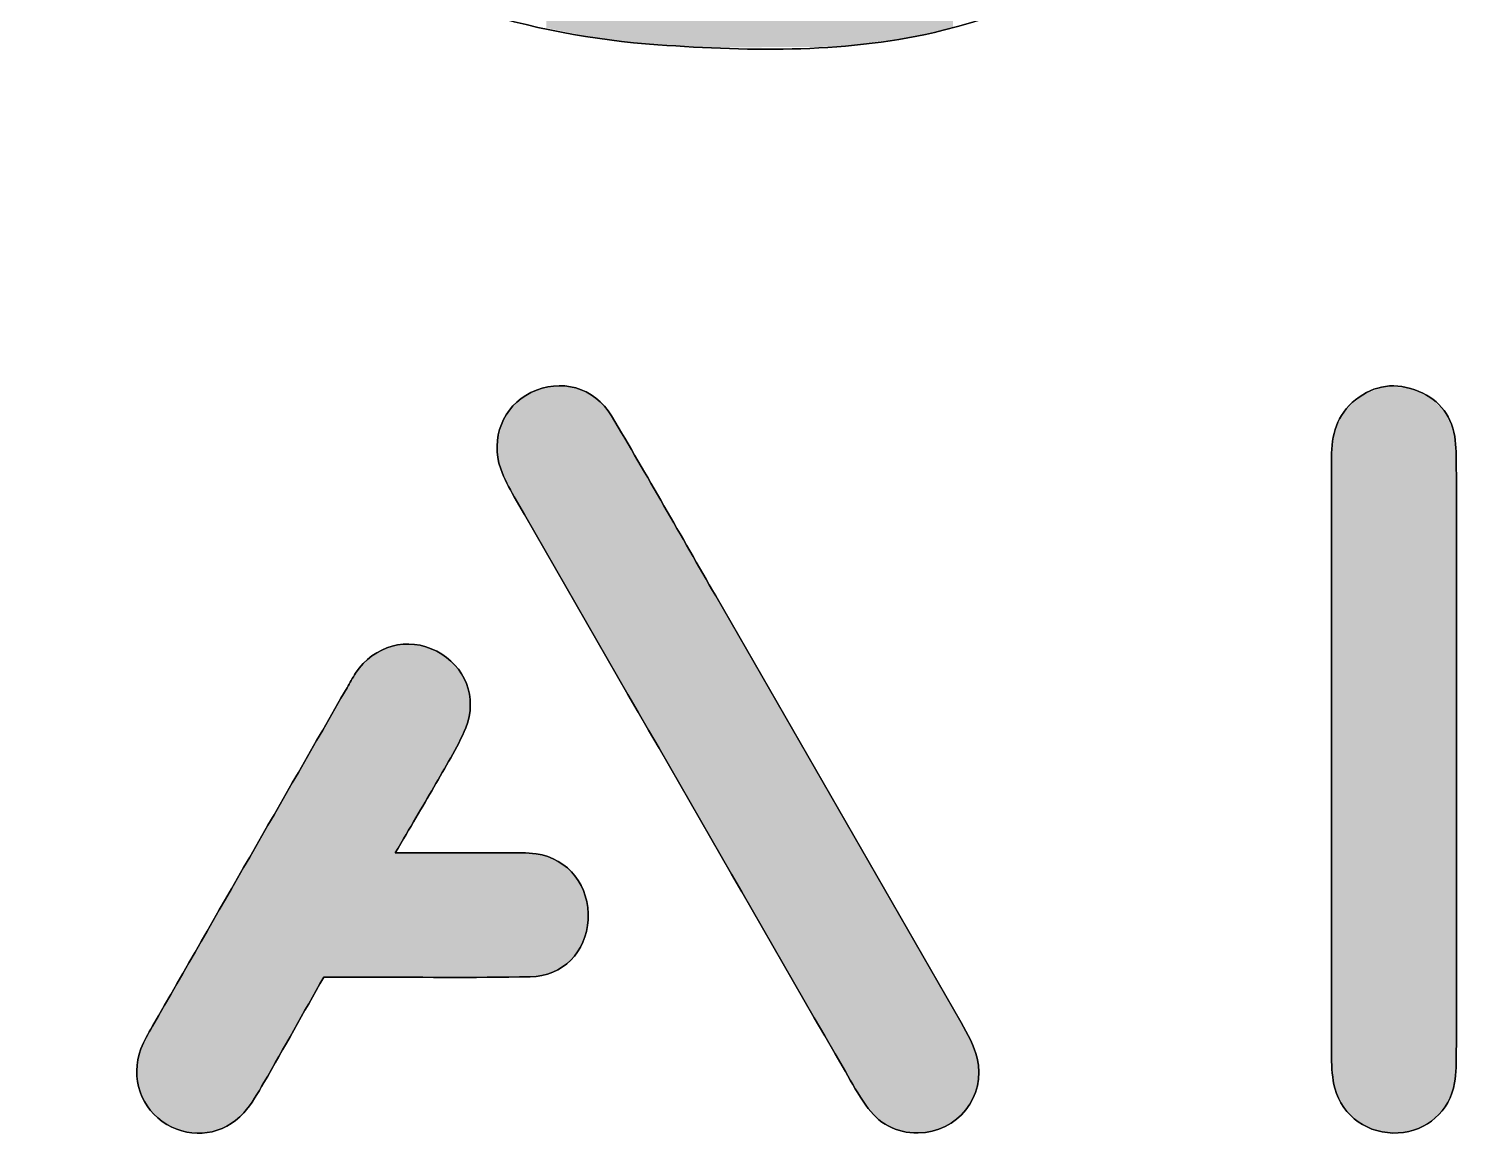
# Model space of a CAD drawing. Extents: x 212 to 466, y -242 to -141.
# Drawn here: x 317.81 to 360.77, y -241.45 to -208.03 of the extents above; entities that cross this region are included whole.
import ezdxf

# ---------------------------------------------------------------- set-up
doc = ezdxf.new("R2010")
doc.units = 0
doc.layers.add('LAYER_1', color=7, linetype='CONTINUOUS')

# ---------------------------------------------------------------- blocks, each defined once
blk = doc.blocks.new('*U2')
at = {"layer": 'LAYER_1', "color": 7}
for points in [[(340.817, -208.586), (339.978, -143.299), (340.817, -142.929)], [(341.584, -208.582), (340.817, -142.929), (341.584, -142.704)], [(340.817, -208.586), (340.817, -142.929), (341.584, -208.582)], [(339.978, -208.591), (338.867, -143.903), (339.978, -143.299)], [(339.978, -208.591), (339.978, -143.299), (340.817, -208.586)], [(338.867, -208.597), (338.088, -144.498), (338.867, -143.903)], [(338.867, -208.597), (338.867, -143.903), (339.978, -208.591)], [(338.088, -208.601), (337.077, -145.272), (338.088, -144.498)], [(338.088, -208.601), (338.088, -144.498), (338.867, -208.597)], [(336.713, -208.515), (336.285, -146.08), (336.713, -145.55)], [(337.077, -208.542), (336.713, -145.55), (337.077, -145.272)], [(336.713, -208.515), (336.713, -145.55), (337.077, -208.542)], [(337.077, -208.542), (337.077, -145.272), (338.088, -208.601)], [(336.285, -208.482), (335.085, -147.565), (336.285, -146.08)], [(336.285, -208.482), (336.285, -146.08), (336.713, -208.515)], [(335.085, -208.343), (334.926, -147.905), (335.085, -147.565)], [(335.085, -208.343), (335.085, -147.565), (336.285, -208.482)], [(334.926, -208.325), (333.974, -149.941), (334.926, -147.905)], [(334.926, -208.325), (334.926, -147.905), (335.085, -208.343)], [(333.974, -208.131), (333.393, -152.5), (333.974, -149.941)], [(333.974, -208.131), (333.974, -149.941), (334.926, -208.325)], [(344.707, -208.217), (344.337, -151.474), (344.707, -151.197)], [(345.04, -208.15), (344.707, -151.197), (345.04, -150.947)], [(344.707, -208.217), (344.707, -151.197), (345.04, -208.15)], [(345.127, -208.132), (345.04, -150.947), (345.127, -150.882)], [(345.04, -208.15), (345.04, -150.947), (345.127, -208.132)], [(345.251, -208.097), (345.127, -150.882), (345.251, -150.789)], [(345.127, -208.132), (345.127, -150.882), (345.251, -208.097)], [(345.251, -208.097), (345.251, -150.789), (345.62, -207.994)], [(344.337, -208.292), (344.129, -151.63), (344.337, -151.474)], [(344.337, -208.292), (344.337, -151.474), (344.707, -208.217)], [(343.923, -208.359), (343.041, -152.611), (343.923, -151.784)], [(344.088, -208.339), (343.923, -151.784), (344.088, -151.66)], [(343.923, -208.359), (343.923, -151.784), (344.088, -208.339)], [(344.129, -208.334), (344.088, -151.66), (344.129, -151.63)], [(344.088, -208.339), (344.088, -151.66), (344.129, -208.334)], [(344.129, -208.334), (344.129, -151.63), (344.337, -208.292)], [(333.393, -208.012), (333.393, -152.5), (333.974, -208.131)], [(343.041, -208.467), (342.351, -153.257), (343.041, -152.611)], [(343.041, -208.467), (343.041, -152.611), (343.923, -208.359)], [(341.584, -208.582), (341.584, -153.197), (341.587, -208.582)], [(341.587, -208.582), (341.584, -153.197), (341.587, -153.391)], [(342.351, -208.551), (342.253, -153.364), (342.351, -153.257)], [(342.351, -208.551), (342.351, -153.257), (343.041, -208.467)], [(341.587, -208.582), (341.587, -153.391), (341.592, -208.582)], [(341.592, -208.582), (341.587, -153.391), (341.592, -153.413)], [(341.592, -208.582), (341.592, -153.413), (341.639, -208.582)], [(341.639, -208.582), (341.592, -153.413), (341.639, -153.631)], [(341.639, -208.582), (341.639, -153.631), (341.684, -208.582)], [(341.684, -208.582), (341.639, -153.631), (341.684, -153.836)], [(342.123, -208.579), (341.901, -153.803), (342.123, -153.508)], [(342.132, -208.578), (342.123, -153.508), (342.132, -153.495)], [(342.123, -208.579), (342.123, -153.508), (342.132, -208.578)], [(342.253, -208.563), (342.132, -153.495), (342.253, -153.364)], [(342.132, -208.578), (342.132, -153.495), (342.253, -208.563)], [(342.253, -208.563), (342.253, -153.364), (342.351, -208.551)], [(341.684, -208.582), (341.684, -153.836), (341.728, -208.581)], [(341.728, -208.581), (341.684, -153.836), (341.728, -153.888)], [(341.728, -208.581), (341.728, -153.888), (341.788, -208.581)], [(341.788, -208.581), (341.728, -153.888), (341.788, -153.959)], [(341.901, -208.58), (341.788, -153.959), (341.901, -153.803)], [(341.788, -208.581), (341.788, -153.959), (341.901, -208.58)], [(341.901, -208.58), (341.901, -153.803), (342.123, -208.579)]]:
    blk.add_solid(points, dxfattribs=at)
blk = doc.blocks.new('*U4')
at = {"layer": 'LAYER_1', "color": 7}
for points in [[(332.923, -222.985), (332.731, -219.105), (332.923, -218.982)], [(333.346, -223.721), (332.923, -218.982), (333.346, -218.828)], [(332.923, -222.985), (332.923, -218.982), (333.346, -223.721)], [(333.775, -224.465), (333.346, -218.828), (333.775, -218.775)], [(333.346, -223.721), (333.346, -218.828), (333.775, -224.465)], [(333.775, -224.465), (333.775, -218.775), (334.194, -225.194)], [(334.194, -225.194), (333.775, -218.775), (334.194, -218.821)], [(334.194, -225.194), (334.194, -218.821), (334.287, -225.355)], [(334.287, -225.355), (334.194, -218.821), (334.287, -218.855)], [(334.287, -225.355), (334.287, -218.855), (334.589, -225.88)], [(334.589, -225.88), (334.287, -218.855), (334.589, -218.963)], [(334.589, -225.88), (334.589, -218.963), (334.946, -226.499)], [(334.946, -226.499), (334.589, -218.963), (334.946, -219.199)], [(332.362, -222.012), (332.277, -219.511), (332.362, -219.423)], [(332.398, -222.075), (332.362, -219.423), (332.398, -219.386)], [(332.362, -222.012), (332.362, -219.423), (332.398, -222.075)], [(332.416, -222.106), (332.398, -219.386), (332.416, -219.367)], [(332.398, -222.075), (332.398, -219.386), (332.416, -222.106)], [(332.439, -222.146), (332.416, -219.367), (332.439, -219.343)], [(332.416, -222.106), (332.416, -219.367), (332.439, -222.146)], [(332.537, -222.315), (332.439, -219.343), (332.537, -219.242)], [(332.439, -222.146), (332.439, -219.343), (332.537, -222.315)], [(332.564, -222.363), (332.537, -219.242), (332.564, -219.213)], [(332.537, -222.315), (332.537, -219.242), (332.564, -222.363)], [(332.731, -222.653), (332.564, -219.213), (332.731, -219.105)], [(332.564, -222.363), (332.564, -219.213), (332.731, -222.653)], [(332.731, -222.653), (332.731, -219.105), (332.923, -222.985)], [(334.946, -226.499), (334.946, -219.199), (335.249, -227.024)], [(335.249, -227.024), (334.946, -219.199), (335.249, -219.526)], [(332.068, -221.415), (332.045, -219.934), (332.068, -219.863)], [(332.099, -221.493), (332.068, -219.863), (332.099, -219.81)], [(332.068, -221.415), (332.068, -219.863), (332.099, -221.493)], [(332.277, -221.844), (332.099, -219.81), (332.277, -219.511)], [(332.099, -221.493), (332.099, -219.81), (332.277, -221.844)], [(332.277, -221.844), (332.277, -219.511), (332.362, -222.012)], [(335.249, -227.024), (335.249, -219.526), (335.401, -227.289)], [(335.401, -227.289), (335.249, -219.526), (335.401, -219.767)], [(335.401, -227.289), (335.401, -219.767), (335.65, -227.72)], [(335.65, -227.72), (335.401, -219.767), (335.65, -220.188)], [(331.941, -220.942), (331.905, -220.674), (331.941, -220.255)], [(331.964, -221.105), (331.941, -220.255), (331.964, -220.186)], [(331.941, -220.942), (331.941, -220.255), (331.964, -221.105)], [(332.02, -221.292), (331.964, -220.186), (332.02, -220.011)], [(331.964, -221.105), (331.964, -220.186), (332.02, -221.292)], [(332.045, -221.359), (332.02, -220.011), (332.045, -219.934)], [(332.02, -221.292), (332.02, -220.011), (332.045, -221.359)], [(332.045, -221.359), (332.045, -219.934), (332.068, -221.415)], [(335.65, -227.72), (335.65, -220.188), (336.144, -228.578)], [(336.144, -228.578), (335.65, -220.188), (336.144, -221.032)], [(336.144, -228.578), (336.144, -221.032), (337.401, -230.76)], [(337.401, -230.76), (336.144, -221.032), (337.401, -223.215)], [(337.401, -230.76), (337.401, -223.215), (338.095, -231.965)], [(338.095, -231.965), (337.401, -223.215), (338.095, -224.421)], [(338.095, -231.965), (338.095, -224.421), (338.339, -232.388)], [(338.339, -232.388), (338.095, -224.421), (338.339, -224.845)], [(338.339, -232.388), (338.339, -224.845), (338.461, -232.599)], [(338.461, -232.599), (338.339, -224.845), (338.461, -225.057)], [(338.461, -232.599), (338.461, -225.057), (338.572, -232.792)], [(338.572, -232.792), (338.461, -225.057), (338.572, -225.25)], [(338.572, -232.792), (338.572, -225.25), (338.716, -233.042)], [(338.716, -233.042), (338.572, -225.25), (338.716, -225.5)], [(338.716, -233.042), (338.716, -225.5), (339.87, -235.044)], [(339.87, -235.044), (338.716, -225.5), (339.87, -227.504)], [(339.87, -235.044), (339.87, -227.504), (340.516, -236.164)], [(340.516, -236.164), (339.87, -227.504), (340.516, -228.625)], [(340.516, -236.164), (340.516, -228.625), (342.073, -238.866)], [(342.073, -238.866), (340.516, -228.625), (342.073, -231.33)], [(342.073, -238.866), (342.073, -231.33), (342.178, -239.047)], [(342.178, -239.047), (342.073, -231.33), (342.178, -231.512)], [(342.178, -239.047), (342.178, -231.512), (342.268, -239.203)], [(342.268, -239.203), (342.178, -231.512), (342.268, -231.668)], [(342.268, -239.203), (342.268, -231.668), (342.365, -239.372)], [(342.365, -239.372), (342.268, -231.668), (342.365, -231.838)], [(342.365, -239.372), (342.365, -231.838), (342.389, -239.414)], [(342.389, -239.414), (342.365, -231.838), (342.389, -231.88)], [(342.389, -239.414), (342.389, -231.88), (342.413, -239.454)], [(342.413, -239.454), (342.389, -231.88), (342.413, -231.92)], [(342.413, -239.454), (342.413, -231.92), (342.458, -239.534)], [(342.458, -239.534), (342.413, -231.92), (342.458, -232)], [(342.458, -239.534), (342.458, -232), (342.834, -240.172)], [(342.834, -240.172), (342.458, -232), (342.834, -232.653)], [(342.834, -240.172), (342.834, -232.653), (343.071, -240.516)], [(343.071, -240.516), (342.834, -232.653), (343.071, -233.064)], [(343.071, -240.516), (343.071, -233.064), (343.484, -240.921)], [(343.484, -240.921), (343.071, -233.064), (343.484, -233.783)], [(343.484, -240.921), (343.484, -233.783), (343.984, -241.17)], [(343.984, -241.17), (343.484, -233.783), (343.984, -234.653)], [(343.984, -241.17), (343.984, -234.653), (344.484, -241.238)], [(344.484, -241.238), (343.984, -234.653), (344.484, -235.522)], [(344.484, -241.238), (344.484, -235.522), (344.573, -241.25)], [(344.573, -241.25), (344.484, -235.522), (344.573, -235.677)], [(344.573, -241.25), (344.573, -235.677), (345.1, -241.169)], [(345.1, -241.169), (344.573, -235.677), (345.1, -236.595)], [(345.1, -241.169), (345.1, -236.595), (345.564, -240.954)], [(345.564, -240.954), (345.1, -236.595), (345.564, -237.402)], [(345.564, -240.954), (345.564, -237.402), (345.636, -240.893)], [(345.636, -240.893), (345.564, -237.402), (345.636, -237.527)], [(345.636, -240.893), (345.636, -237.527), (345.779, -240.769)], [(345.779, -240.769), (345.636, -237.527), (345.779, -237.778)], [(345.779, -240.769), (345.779, -237.778), (345.851, -240.708)], [(345.851, -240.708), (345.779, -237.778), (345.851, -237.903)], [(345.851, -240.708), (345.851, -237.903), (345.87, -240.691)], [(345.87, -240.691), (345.851, -237.903), (345.87, -237.936)], [(345.87, -240.691), (345.87, -237.936), (345.893, -240.672)], [(345.893, -240.672), (345.87, -237.936), (345.893, -237.976)], [(345.893, -240.672), (345.893, -237.976), (345.939, -240.633)], [(345.939, -240.633), (345.893, -237.976), (345.939, -238.056)], [(345.939, -240.633), (345.939, -238.056), (345.944, -240.628)], [(345.944, -240.628), (345.939, -238.056), (345.944, -238.067)], [(345.944, -240.628), (345.944, -238.067), (346.221, -240.214)], [(346.221, -240.214), (345.944, -238.067), (346.221, -238.637)], [(346.221, -240.214), (346.221, -238.637), (346.262, -240.087)], [(346.262, -240.087), (346.221, -238.637), (346.262, -238.721)], [(346.262, -240.087), (346.262, -238.721), (346.32, -239.906)], [(346.32, -239.906), (346.262, -238.721), (346.32, -238.894)], [(346.32, -239.906), (346.32, -238.894), (346.344, -239.832)], [(346.344, -239.832), (346.32, -238.894), (346.344, -238.981)], [(346.344, -239.832), (346.344, -238.981), (346.375, -239.735)], [(346.375, -239.735), (346.344, -238.981), (346.375, -239.148)], [(346.375, -239.735), (346.375, -239.148), (346.388, -239.214)]]:
    blk.add_solid(points, dxfattribs=at)
blk = doc.blocks.new('*U8')
at = {"layer": 'LAYER_1', "color": 7}
for points in [[(357.942, -240.998), (357.603, -219.342), (357.942, -219.063)], [(358.004, -241.025), (357.942, -219.063), (358.004, -219.012)], [(357.942, -240.998), (357.942, -219.063), (358.004, -241.025)], [(358.336, -241.169), (358.004, -219.012), (358.336, -218.898)], [(358.004, -241.025), (358.004, -219.012), (358.336, -241.169)], [(358.636, -241.223), (358.336, -218.898), (358.636, -218.794)], [(358.336, -241.169), (358.336, -218.898), (358.636, -241.223)], [(358.636, -241.223), (358.636, -218.794), (358.77, -241.248)], [(358.77, -241.248), (358.636, -218.794), (358.77, -218.803)], [(358.77, -241.248), (358.77, -218.803), (359.215, -241.227)], [(359.215, -241.227), (358.77, -218.803), (359.215, -218.833)], [(359.215, -241.227), (359.215, -218.833), (359.319, -241.198)], [(359.319, -241.198), (359.215, -218.833), (359.319, -218.84)], [(359.319, -241.198), (359.319, -218.84), (359.623, -241.114)], [(359.623, -241.114), (359.319, -218.84), (359.623, -218.971)], [(359.623, -241.114), (359.623, -218.971), (359.966, -240.926)], [(359.966, -240.926), (359.623, -218.971), (359.966, -219.12)], [(357.45, -240.559), (357.332, -219.681), (357.45, -219.468)], [(357.603, -240.745), (357.45, -219.468), (357.603, -219.342)], [(357.45, -240.559), (357.45, -219.468), (357.603, -240.745)], [(357.603, -240.745), (357.603, -219.342), (357.942, -240.998)], [(359.966, -240.926), (359.966, -219.12), (359.985, -240.915)], [(359.985, -240.915), (359.966, -219.12), (359.985, -219.138)], [(359.985, -240.915), (359.985, -219.138), (360.289, -240.641)], [(360.289, -240.641), (359.985, -219.138), (360.289, -219.431)], [(360.289, -240.641), (360.289, -219.431), (360.427, -240.443)], [(360.427, -240.443), (360.289, -219.431), (360.427, -219.563)], [(357.332, -240.416), (357.143, -220.022), (357.332, -219.681)], [(357.332, -240.416), (357.332, -219.681), (357.45, -240.559)], [(360.427, -240.443), (360.427, -219.563), (360.525, -240.301)], [(360.525, -240.301), (360.427, -219.563), (360.525, -219.792)], [(360.525, -240.301), (360.525, -219.792), (360.679, -239.904)], [(360.679, -239.904), (360.525, -219.792), (360.679, -220.151)], [(357.082, -239.792), (357.015, -220.681), (357.082, -220.322)], [(357.099, -239.869), (357.082, -220.322), (357.099, -220.226)], [(357.082, -239.792), (357.082, -220.322), (357.099, -239.869)], [(357.134, -239.989), (357.099, -220.226), (357.134, -220.038)], [(357.099, -239.869), (357.099, -220.226), (357.134, -239.989)], [(357.143, -240.021), (357.134, -220.038), (357.143, -220.022)], [(357.134, -239.989), (357.134, -220.038), (357.143, -240.021)], [(357.143, -240.021), (357.143, -220.022), (357.332, -240.416)], [(360.679, -239.904), (360.679, -220.151), (360.688, -239.859)], [(360.688, -239.859), (360.679, -220.151), (360.688, -220.173)], [(360.688, -239.859), (360.688, -220.173), (360.716, -239.726)], [(360.716, -239.726), (360.688, -220.173), (360.716, -220.334)], [(360.716, -239.726), (360.716, -220.334), (360.727, -239.647)], [(360.727, -239.647), (360.716, -220.334), (360.727, -220.401)], [(357.013, -239.158), (357.011, -220.822), (357.013, -220.752)], [(357.015, -239.18), (357.013, -220.752), (357.015, -220.681)], [(357.013, -239.158), (357.013, -220.752), (357.015, -239.18)], [(357.015, -239.18), (357.015, -220.681), (357.082, -239.792)], [(360.727, -239.647), (360.727, -220.401), (360.728, -239.647)], [(360.728, -239.647), (360.727, -220.401), (360.728, -220.401)], [(360.728, -239.647), (360.728, -220.401), (360.744, -239.494)], [(360.744, -239.494), (360.728, -220.401), (360.744, -220.56)], [(360.744, -239.494), (360.744, -220.56), (360.745, -239.489)], [(360.745, -239.489), (360.744, -220.56), (360.745, -220.57)], [(360.745, -239.489), (360.745, -220.57), (360.76, -239.178)], [(360.76, -239.178), (360.745, -220.57), (360.76, -220.879)], [(357.005, -223.855), (357.004, -220.996), (357.005, -220.972)], [(357.004, -222.314), (357.004, -221.012), (357.004, -220.996)], [(357.004, -222.314), (357.004, -220.996), (357.005, -223.855)], [(357.004, -221.544), (357.004, -221.021), (357.004, -221.012)], [(357.004, -221.544), (357.004, -221.012), (357.004, -222.314)], [(357.004, -221.158), (357.004, -221.022), (357.004, -221.021)], [(357.004, -221.158), (357.004, -221.021), (357.004, -221.544)], [(357.004, -221.102), (357.004, -221.043), (357.004, -221.022)], [(357.004, -221.102), (357.004, -221.022), (357.004, -221.158)], [(357.007, -230.019), (357.005, -220.972), (357.007, -220.928)], [(357.005, -223.855), (357.005, -220.972), (357.007, -230.019)], [(357.009, -236.183), (357.007, -220.928), (357.009, -220.88)], [(357.007, -230.019), (357.007, -220.928), (357.009, -236.183)], [(357.01, -238.494), (357.009, -220.853), (357.01, -220.836)], [(357.009, -237.724), (357.009, -220.88), (357.009, -220.853)], [(357.009, -237.724), (357.009, -220.853), (357.01, -238.494)], [(357.009, -236.183), (357.009, -220.88), (357.009, -237.724)], [(357.011, -238.999), (357.01, -220.823), (357.011, -220.822)], [(357.01, -238.989), (357.01, -220.826), (357.01, -220.823)], [(357.01, -238.989), (357.01, -220.823), (357.011, -238.999)], [(357.01, -238.879), (357.01, -220.836), (357.01, -220.826)], [(357.01, -238.879), (357.01, -220.826), (357.01, -238.989)], [(357.01, -238.494), (357.01, -220.836), (357.01, -238.879)], [(357.011, -238.999), (357.011, -220.822), (357.013, -239.158)], [(360.76, -239.178), (360.76, -220.879), (360.76, -239.17)], [(360.76, -239.17), (360.76, -220.879), (360.76, -220.925)], [(360.76, -239.17), (360.76, -220.925), (360.763, -238.85)], [(360.763, -238.85), (360.76, -220.925), (360.763, -221.196)], [(360.763, -238.85), (360.763, -221.196), (360.763, -238.83)], [(360.763, -238.83), (360.763, -221.196), (360.763, -221.198)], [(360.763, -238.83), (360.763, -221.198), (360.763, -238.824)], [(360.763, -238.824), (360.763, -221.198), (360.763, -221.199)], [(360.763, -238.824), (360.763, -221.199), (360.763, -238.803)], [(360.763, -238.803), (360.763, -221.199), (360.763, -221.219)], [(360.763, -238.803), (360.763, -221.219), (360.763, -238.718)], [(360.763, -238.718), (360.763, -221.219), (360.763, -221.305)], [(360.763, -238.718), (360.763, -221.305), (360.763, -238.69)], [(360.763, -238.69), (360.763, -221.305), (360.763, -221.331)], [(360.763, -238.69), (360.763, -221.331), (360.763, -238.34)], [(360.763, -238.34), (360.763, -221.331), (360.763, -221.686)], [(360.763, -238.34), (360.763, -221.686), (360.763, -238.311)], [(360.763, -238.311), (360.763, -221.686), (360.763, -221.709)], [(360.763, -238.311), (360.763, -221.709), (360.764, -237.584)], [(360.764, -237.584), (360.763, -221.709), (360.764, -222.445)], [(360.764, -237.584), (360.764, -222.445), (360.764, -237.552)], [(360.764, -237.552), (360.764, -222.445), (360.764, -222.465)], [(360.764, -237.552), (360.764, -222.465), (360.765, -236.072)], [(360.765, -236.072), (360.764, -222.465), (360.765, -223.963)], [(360.765, -236.072), (360.765, -223.963), (360.765, -235.264)], [(360.765, -235.264), (360.765, -223.963), (360.765, -223.977)], [(360.765, -235.264), (360.765, -223.977), (360.765, -230.024)]]:
    blk.add_solid(points, dxfattribs=at)
blk = doc.blocks.new('*U12')
at = {"layer": 'LAYER_1', "color": 7}
for points in [[(328.533, -236.566), (328.214, -226.852), (328.533, -226.682)], [(328.845, -236.567), (328.533, -226.682), (328.845, -226.588)], [(328.533, -236.566), (328.533, -226.682), (328.845, -236.567)], [(328.871, -232.782), (328.845, -226.588), (328.871, -226.58)], [(328.845, -232.826), (328.845, -226.588), (328.871, -232.782)], [(328.874, -232.776), (328.871, -226.58), (328.874, -226.579)], [(328.871, -232.782), (328.871, -226.58), (328.874, -232.776)], [(329.189, -232.244), (328.874, -226.579), (329.189, -226.549)], [(328.874, -232.776), (328.874, -226.579), (329.189, -232.244)], [(329.23, -232.173), (329.189, -226.549), (329.23, -226.545)], [(329.189, -232.244), (329.189, -226.549), (329.23, -232.173)], [(329.23, -232.173), (329.23, -226.545), (329.501, -231.714)], [(329.501, -231.714), (329.23, -226.545), (329.501, -226.573)], [(329.501, -231.714), (329.501, -226.573), (329.591, -231.559)], [(329.591, -231.559), (329.501, -226.573), (329.591, -226.582)], [(329.591, -231.559), (329.591, -226.582), (329.949, -230.941)], [(329.949, -230.941), (329.591, -226.582), (329.949, -226.693)], [(329.949, -230.941), (329.949, -226.693), (330.067, -230.737)], [(330.067, -230.737), (329.949, -226.693), (330.067, -226.756)], [(330.067, -230.737), (330.067, -226.756), (330.283, -230.362)], [(330.283, -230.362), (330.067, -226.756), (330.283, -226.871)], [(327.843, -236.565), (327.729, -227.322), (327.843, -227.185)], [(327.926, -236.565), (327.843, -227.185), (327.926, -227.086)], [(327.843, -236.565), (327.843, -227.185), (327.926, -236.565)], [(328.186, -236.565), (327.926, -227.086), (328.186, -226.875)], [(327.926, -236.565), (327.926, -227.086), (328.186, -236.565)], [(328.214, -236.566), (328.186, -226.875), (328.214, -226.852)], [(328.186, -236.565), (328.186, -226.875), (328.214, -236.566)], [(328.214, -236.566), (328.214, -226.852), (328.533, -236.566)], [(330.283, -230.362), (330.283, -226.871), (330.564, -229.873)], [(330.564, -229.873), (330.283, -226.871), (330.564, -227.1)], [(330.564, -229.873), (330.564, -227.1), (330.605, -229.801)], [(330.605, -229.801), (330.564, -227.1), (330.605, -227.149)], [(330.605, -229.801), (330.605, -227.149), (330.714, -229.587)], [(330.714, -229.587), (330.605, -227.149), (330.714, -227.279)], [(327.584, -236.565), (327.448, -227.761), (327.584, -227.529)], [(327.678, -236.565), (327.584, -227.529), (327.678, -227.383)], [(327.584, -236.565), (327.584, -227.529), (327.678, -236.565)], [(327.695, -236.565), (327.678, -227.383), (327.695, -227.363)], [(327.678, -236.565), (327.678, -227.383), (327.695, -236.565)], [(327.729, -236.565), (327.695, -227.363), (327.729, -227.322)], [(327.695, -236.565), (327.695, -227.363), (327.729, -236.565)], [(327.729, -236.565), (327.729, -227.322), (327.843, -236.565)], [(330.714, -229.587), (330.714, -227.279), (330.791, -229.436)], [(330.791, -229.436), (330.714, -227.279), (330.791, -227.371)], [(330.791, -229.436), (330.791, -227.371), (330.849, -229.322)], [(330.849, -229.322), (330.791, -227.371), (330.849, -227.476)], [(330.849, -229.322), (330.849, -227.476), (330.957, -229.078)], [(330.957, -229.078), (330.849, -227.476), (330.957, -227.672)], [(327.313, -236.565), (327.118, -228.335), (327.313, -227.997)], [(327.394, -236.565), (327.313, -227.997), (327.394, -227.856)], [(327.313, -236.565), (327.313, -227.997), (327.394, -236.565)], [(327.398, -236.565), (327.394, -227.856), (327.398, -227.849)], [(327.394, -236.565), (327.394, -227.856), (327.398, -236.565)], [(327.414, -236.565), (327.398, -227.849), (327.414, -227.82)], [(327.398, -236.565), (327.398, -227.849), (327.414, -236.565)], [(327.425, -236.565), (327.414, -227.82), (327.425, -227.801)], [(327.414, -236.565), (327.414, -227.82), (327.425, -236.565)], [(327.448, -236.565), (327.425, -227.801), (327.448, -227.761)], [(327.425, -236.565), (327.425, -227.801), (327.448, -236.565)], [(327.448, -236.565), (327.448, -227.761), (327.584, -236.565)], [(330.957, -229.078), (330.957, -227.672), (330.96, -229.068)], [(330.96, -229.068), (330.957, -227.672), (330.96, -227.677)], [(330.96, -229.068), (330.96, -227.677), (331.065, -228.727)], [(331.065, -228.727), (330.96, -227.677), (331.065, -228.01)], [(331.065, -228.727), (331.065, -228.01), (331.066, -228.722)], [(331.066, -228.722), (331.065, -228.01), (331.066, -228.026)], [(331.066, -228.722), (331.066, -228.026), (331.102, -228.361)], [(327.118, -236.565), (326.865, -228.776), (327.118, -228.335)], [(327.118, -236.565), (327.118, -228.335), (327.313, -236.565)], [(326.865, -236.565), (326.717, -229.033), (326.865, -228.776)], [(326.865, -236.565), (326.865, -228.776), (327.118, -236.565)], [(326.613, -236.703), (326.493, -229.423), (326.613, -229.214)], [(326.673, -236.597), (326.613, -229.214), (326.673, -229.11)], [(326.613, -236.703), (326.613, -229.214), (326.673, -236.597)], [(326.717, -236.565), (326.673, -229.11), (326.717, -229.033)], [(326.673, -236.597), (326.673, -229.11), (326.717, -236.565)], [(326.717, -236.565), (326.717, -229.033), (326.865, -236.565)], [(326.493, -236.915), (326.016, -230.253), (326.493, -229.423)], [(326.493, -236.915), (326.493, -229.423), (326.613, -236.703)], [(326.016, -237.76), (325.563, -231.04), (326.016, -230.253)], [(326.016, -237.76), (326.016, -230.253), (326.493, -236.915)], [(325.563, -238.558), (325.063, -231.912), (325.563, -231.04)], [(325.563, -238.558), (325.563, -231.04), (326.016, -237.76)], [(325.063, -239.44), (324.943, -232.121), (325.063, -231.912)], [(325.063, -239.44), (325.063, -231.912), (325.563, -238.558)], [(324.799, -239.898), (324.648, -232.634), (324.799, -232.372)], [(324.872, -239.772), (324.799, -232.372), (324.872, -232.244)], [(324.799, -239.898), (324.799, -232.372), (324.872, -239.772)], [(324.89, -239.74), (324.872, -232.244), (324.89, -232.213)], [(324.872, -239.772), (324.872, -232.244), (324.89, -239.74)], [(324.943, -239.649), (324.89, -232.213), (324.943, -232.121)], [(324.89, -239.74), (324.89, -232.213), (324.943, -239.649)], [(324.943, -239.649), (324.943, -232.121), (325.063, -239.44)], [(324.648, -240.149), (324.306, -233.229), (324.648, -232.634)], [(324.648, -240.149), (324.648, -232.634), (324.799, -239.898)], [(324.306, -240.618), (324.218, -233.381), (324.306, -233.229)], [(324.306, -240.618), (324.306, -233.229), (324.648, -240.149)], [(328.845, -236.567), (328.845, -232.826), (328.871, -236.567)], [(328.871, -236.567), (328.845, -232.826), (328.871, -232.826)], [(328.871, -236.567), (328.871, -232.826), (328.874, -236.567)], [(328.874, -236.567), (328.871, -232.826), (328.874, -232.826)], [(328.874, -236.567), (328.874, -232.826), (329.189, -236.567)], [(329.189, -236.567), (328.874, -232.826), (329.189, -232.826)], [(329.189, -236.567), (329.189, -232.826), (329.23, -236.567)], [(329.23, -236.567), (329.189, -232.826), (329.23, -232.826)], [(329.23, -236.567), (329.23, -232.826), (329.501, -236.567)], [(329.501, -236.567), (329.23, -232.826), (329.501, -232.826)], [(329.501, -236.567), (329.501, -232.826), (329.591, -236.567)], [(329.591, -236.567), (329.501, -232.826), (329.591, -232.826)], [(329.591, -236.567), (329.591, -232.826), (329.949, -236.567)], [(329.949, -236.567), (329.591, -232.826), (329.949, -232.826)], [(329.949, -236.567), (329.949, -232.826), (330.067, -236.567)], [(330.067, -236.567), (329.949, -232.826), (330.067, -232.826)], [(330.067, -236.567), (330.067, -232.826), (330.283, -236.568)], [(330.283, -236.568), (330.067, -232.826), (330.283, -232.826)], [(330.283, -236.568), (330.283, -232.826), (330.564, -236.568)], [(330.564, -236.568), (330.283, -232.826), (330.564, -232.826)], [(330.564, -236.568), (330.564, -232.826), (330.605, -236.568)], [(330.605, -236.568), (330.564, -232.826), (330.605, -232.826)], [(330.605, -236.568), (330.605, -232.826), (330.714, -236.568)], [(330.714, -236.568), (330.605, -232.826), (330.714, -232.826)], [(330.714, -236.568), (330.714, -232.826), (330.791, -236.568)], [(330.791, -236.568), (330.714, -232.826), (330.791, -232.826)], [(330.791, -236.568), (330.791, -232.826), (330.849, -236.568)], [(330.849, -236.568), (330.791, -232.826), (330.849, -232.826)], [(330.849, -236.568), (330.849, -232.826), (330.957, -236.568)], [(330.957, -236.568), (330.849, -232.826), (330.957, -232.826)], [(330.957, -236.568), (330.957, -232.826), (330.96, -236.568)], [(330.96, -236.568), (330.957, -232.826), (330.96, -232.826)], [(330.96, -236.568), (330.96, -232.826), (331.065, -236.568)], [(331.065, -236.568), (330.96, -232.826), (331.065, -232.826)], [(331.065, -236.568), (331.065, -232.826), (331.066, -236.568)], [(331.066, -236.568), (331.065, -232.826), (331.066, -232.826)], [(331.066, -236.568), (331.066, -232.826), (331.102, -236.568)], [(331.102, -236.568), (331.066, -232.826), (331.102, -232.826)], [(331.102, -236.568), (331.102, -232.826), (331.583, -236.568)], [(331.583, -236.568), (331.102, -232.826), (331.583, -232.826)], [(331.583, -236.568), (331.583, -232.826), (331.611, -236.568)], [(331.611, -236.568), (331.583, -232.826), (331.611, -232.826)], [(331.611, -236.568), (331.611, -232.826), (332.01, -236.563)], [(332.01, -236.563), (331.611, -232.826), (332.01, -232.827)], [(332.01, -236.563), (332.01, -232.827), (332.223, -236.561)], [(332.223, -236.561), (332.01, -232.827), (332.223, -232.827)], [(332.223, -236.561), (332.223, -232.827), (332.288, -236.56)], [(332.288, -236.56), (332.223, -232.827), (332.288, -232.827)], [(332.739, -236.554), (332.288, -232.827), (332.739, -232.826)], [(332.288, -236.56), (332.288, -232.827), (332.739, -236.554)], [(332.739, -236.554), (332.739, -232.826), (332.946, -236.552)], [(332.946, -236.552), (332.739, -232.826), (332.946, -232.837)], [(332.946, -236.552), (332.946, -232.837), (332.962, -236.549)], [(332.962, -236.549), (332.946, -232.837), (332.962, -232.838)], [(332.962, -236.549), (332.962, -232.838), (333.073, -236.534)], [(333.073, -236.534), (332.962, -232.838), (333.073, -232.852)], [(333.073, -236.534), (333.073, -232.852), (333.32, -236.499)], [(333.32, -236.499), (333.073, -232.852), (333.32, -232.912)], [(333.32, -236.499), (333.32, -232.912), (333.431, -236.46)], [(333.431, -236.46), (333.32, -232.912), (333.431, -232.939)], [(333.431, -236.46), (333.431, -232.939), (333.658, -236.379)], [(333.658, -236.379), (333.431, -232.939), (333.658, -233.045)], [(333.658, -236.379), (333.658, -233.045), (333.764, -236.314)], [(333.764, -236.314), (333.658, -233.045), (333.764, -233.094)], [(333.764, -236.314), (333.764, -233.094), (333.955, -236.197)], [(333.955, -236.197), (333.764, -233.094), (333.955, -233.235)], [(333.955, -236.197), (333.955, -233.235), (334.052, -236.106)], [(334.052, -236.106), (333.955, -233.235), (334.052, -233.306)], [(324.089, -240.832), (323.809, -234.095), (324.089, -233.607)], [(324.218, -240.713), (324.089, -233.607), (324.218, -233.381)], [(324.089, -240.832), (324.089, -233.607), (324.218, -240.713)], [(324.218, -240.713), (324.218, -233.381), (324.306, -240.618)], [(334.052, -236.106), (334.052, -233.306), (334.206, -235.96)], [(334.206, -235.96), (334.052, -233.306), (334.206, -233.479)], [(334.206, -235.96), (334.206, -233.479), (334.288, -235.843)], [(334.288, -235.843), (334.206, -233.479), (334.288, -233.57)], [(334.288, -235.843), (334.288, -233.57), (334.406, -235.676)], [(334.406, -235.676), (334.288, -233.57), (334.406, -233.771)], [(323.809, -241.028), (323.506, -234.621), (323.809, -234.095)], [(323.809, -241.028), (323.809, -234.095), (324.089, -240.832)], [(334.406, -235.676), (334.406, -233.771), (334.469, -235.532)], [(334.469, -235.532), (334.406, -233.771), (334.469, -233.879)], [(334.469, -235.532), (334.469, -233.879), (334.549, -235.351)], [(334.549, -235.351), (334.469, -233.879), (334.549, -234.108)], [(334.549, -235.351), (334.549, -234.108), (334.589, -235.171)], [(334.589, -235.171), (334.549, -234.108), (334.589, -234.225)], [(334.589, -235.171), (334.589, -234.225), (334.63, -234.993)], [(334.63, -234.993), (334.589, -234.225), (334.63, -234.503)], [(334.63, -234.993), (334.63, -234.503), (334.644, -234.603)], [(323.506, -241.164), (323.188, -235.175), (323.506, -234.621)], [(323.506, -241.164), (323.506, -234.621), (323.809, -241.028)], [(323.188, -241.241), (322.534, -236.313), (323.188, -235.175)], [(323.188, -241.241), (323.188, -235.175), (323.506, -241.164)], [(322.454, -241.191), (322.213, -236.873), (322.454, -236.452)], [(322.534, -241.216), (322.454, -236.452), (322.534, -236.313)], [(322.454, -241.191), (322.454, -236.452), (322.534, -241.216)], [(322.534, -241.216), (322.534, -236.313), (323.188, -241.241)], [(322.213, -241.114), (321.903, -237.412), (322.213, -236.873)], [(322.213, -241.114), (322.213, -236.873), (322.454, -241.191)], [(321.903, -240.949), (321.678, -237.805), (321.903, -237.412)], [(321.903, -240.949), (321.903, -237.412), (322.213, -241.114)], [(321.627, -240.73), (321.58, -237.974), (321.627, -237.893)], [(321.678, -240.77), (321.627, -237.893), (321.678, -237.805)], [(321.627, -240.73), (321.627, -237.893), (321.678, -240.77)], [(321.678, -240.77), (321.678, -237.805), (321.903, -240.949)], [(321.399, -240.464), (321.233, -238.627), (321.399, -238.291)], [(321.403, -240.47), (321.399, -238.291), (321.403, -238.285)], [(321.399, -240.464), (321.399, -238.291), (321.403, -240.47)], [(321.499, -240.582), (321.403, -238.285), (321.499, -238.115)], [(321.403, -240.47), (321.403, -238.285), (321.499, -240.582)], [(321.524, -240.611), (321.499, -238.115), (321.524, -238.072)], [(321.499, -240.582), (321.499, -238.115), (321.524, -240.611)], [(321.537, -240.625), (321.524, -238.072), (321.537, -238.05)], [(321.524, -240.611), (321.524, -238.072), (321.537, -240.625)], [(321.54, -240.629), (321.537, -238.05), (321.54, -238.044)], [(321.537, -240.625), (321.537, -238.05), (321.54, -240.629)], [(321.58, -240.676), (321.54, -238.044), (321.58, -237.974)], [(321.54, -240.629), (321.54, -238.044), (321.58, -240.676)], [(321.58, -240.676), (321.58, -237.974), (321.627, -240.73)], [(321.158, -239.964), (321.121, -238.991), (321.158, -238.821)], [(321.202, -240.087), (321.158, -238.821), (321.202, -238.699)], [(321.158, -239.964), (321.158, -238.821), (321.202, -240.087)], [(321.22, -240.141), (321.202, -238.699), (321.22, -238.653)], [(321.202, -240.087), (321.202, -238.699), (321.22, -240.141)], [(321.233, -240.177), (321.22, -238.653), (321.233, -238.627)], [(321.22, -240.141), (321.22, -238.653), (321.233, -240.177)], [(321.233, -240.177), (321.233, -238.627), (321.399, -240.464)], [(321.081, -239.596), (321.069, -239.521), (321.081, -239.173)], [(321.121, -239.858), (321.081, -239.173), (321.121, -238.991)], [(321.081, -239.596), (321.081, -239.173), (321.121, -239.858)], [(321.121, -239.858), (321.121, -238.991), (321.158, -239.964)]]:
    blk.add_solid(points, dxfattribs=at)
blk = doc.blocks.new('BLOCK_2')
at = {"layer": 'LAYER_1'}
for points, knots in [([(359.585, -149.061), (359.275, -148.962), (359.126, -148.89), (358.97, -148.868), (357.686, -148.685), (356.4, -148.514), (355.115, -148.335), (353.362, -148.09), (351.629, -148.169), (349.909, -148.605), (346.851, -149.381), (344.398, -151.125), (342.25, -153.362), (342.062, -153.558), (341.916, -153.793), (341.75, -154.01), (341.59, -153.621), (341.562, -153.349), (341.594, -153.084), (341.996, -149.762), (343.22, -146.766), (345.201, -144.077), (345.736, -143.35), (346.309, -142.651), (346.859, -141.935), (346.987, -141.77), (347.094, -141.588), (347.31, -141.265), (344.616, -141.865), (342.043, -142.232), (339.703, -143.436), (336.008, -145.337), (333.944, -148.38), (333.396, -152.478), (333.335, -152.935), (333.268, -153.391), (333.192, -153.935), (330.865, -152.431), (328.377, -152.161), (325.794, -152.376), (323.054, -152.604), (320.538, -153.584), (318.057, -154.683), (318.045, -154.688), (318.05, -154.733), (318.04, -154.828), (318.272, -154.914), (318.522, -155.015), (318.778, -155.098), (319.797, -155.43), (320.831, -155.719), (321.834, -156.092), (324.545, -157.1), (326.953, -158.578), (328.871, -160.782), (328.983, -160.911), (329.057, -161.075), (329.203, -161.309), (328.975, -161.267), (328.867, -161.249), (328.759, -161.228), (325.871, -160.651), (323.43, -161.511), (321.308, -163.491), (320.321, -164.413), (319.609, -165.517), (318.96, -166.678), (318.609, -167.306), (318.248, -167.928), (317.813, -168.69), (318.158, -168.602), (318.345, -168.568), (318.523, -168.507), (319.457, -168.189), (320.379, -167.83), (321.325, -167.553), (321.885, -167.389), (322.48, -167.287), (323.063, -167.264), (325.154, -167.179), (326.962, -168.024), (328.694, -169.075), (328.877, -169.186), (329.033, -169.342), (329.191, -169.469), (329.144, -169.573), (329.13, -169.63), (329.097, -169.671), (329.027, -169.759), (328.949, -169.842), (328.87, -169.922), (326.932, -171.911), (325.51, -174.239), (324.46, -176.79), (321.95, -182.886), (321.136, -189.241), (321.759, -195.78), (321.971, -198.016), (322.633, -200.148), (323.839, -202.075), (325.536, -204.788), (328.04, -206.426), (331.022, -207.413), (332.88, -208.027), (334.795, -208.381), (336.74, -208.519), (339.616, -208.723), (342.493, -208.775), (345.327, -208.085), (350.356, -206.858), (353.783, -203.875), (355.366, -198.888), (355.943, -197.073), (356.172, -195.202), (356.226, -193.304), (356.319, -190.059), (355.761, -186.897), (355.015, -183.762), (354.05, -179.706), (352.687, -175.807), (350.383, -172.289), (350.34, -172.223), (350.329, -172.136), (350.305, -172.067), (350.783, -171.483), (351.135, -171.251), (351.984, -171.002), (353.558, -170.54), (355.163, -170.573), (356.77, -170.743), (357.825, -170.855), (358.877, -171.006), (360.049, -171.155), (359.912, -170.942), (359.855, -170.818), (359.767, -170.722), (358.985, -169.87), (358.22, -169), (357.406, -168.179), (355.595, -166.352), (353.418, -165.364), (350.815, -165.394), (350.61, -165.396), (350.405, -165.352), (350.109, -165.32), (350.301, -165.075), (350.412, -164.915), (350.541, -164.771), (351.755, -163.422), (353.243, -162.472), (354.923, -161.82), (355.947, -161.423), (356.993, -161.079), (358.027, -160.704), (358.192, -160.644), (358.344, -160.549), (358.606, -160.419), (357.457, -159.99), (356.424, -159.615), (355.401, -159.219), (352.62, -158.141), (349.887, -158.244), (347.192, -159.515), (347.008, -159.602), (346.809, -159.658), (346.618, -159.729), (346.577, -159.686), (346.536, -159.643), (346.495, -159.6), (346.852, -158.904), (347.167, -158.182), (347.575, -157.517), (348.638, -155.784), (350.095, -154.418), (351.701, -153.194), (353.49, -151.831), (355.492, -150.866), (357.545, -149.986), (358.186, -149.712), (358.816, -149.411), (359.585, -149.061)], [0, 0, 0, 0, 1, 1, 1, 2, 2, 2, 3, 3, 3, 4, 4, 4, 5, 5, 5, 6, 6, 6, 7, 7, 7, 8, 8, 8, 9, 9, 9, 10, 10, 10, 11, 11, 11, 12, 12, 12, 13, 13, 13, 14, 14, 14, 15, 15, 15, 16, 16, 16, 17, 17, 17, 18, 18, 18, 19, 19, 19, 20, 20, 20, 21, 21, 21, 22, 22, 22, 23, 23, 23, 24, 24, 24, 25, 25, 25, 26, 26, 26, 27, 27, 27, 28, 28, 28, 29, 29, 29, 30, 30, 30, 31, 31, 31, 32, 32, 32, 33, 33, 33, 34, 34, 34, 35, 35, 35, 36, 36, 36, 37, 37, 37, 38, 38, 38, 39, 39, 39, 40, 40, 40, 41, 41, 41, 42, 42, 42, 43, 43, 43, 44, 44, 44, 45, 45, 45, 46, 46, 46, 47, 47, 47, 48, 48, 48, 49, 49, 49, 50, 50, 50, 51, 51, 51, 52, 52, 52, 53, 53, 53, 54, 54, 54, 55, 55, 55, 56, 56, 56, 57, 57, 57, 58, 58, 58, 59, 59, 59, 60, 60, 60, 60]), ([(359.585, -149.061), (358.816, -149.411), (358.186, -149.712), (357.545, -149.986), (355.492, -150.866), (353.49, -151.831), (351.701, -153.194), (350.095, -154.418), (348.638, -155.784), (347.575, -157.517), (347.167, -158.182), (346.852, -158.904), (346.495, -159.6), (346.536, -159.643), (346.577, -159.686), (346.618, -159.729), (346.809, -159.658), (347.008, -159.602), (347.192, -159.515), (349.887, -158.244), (352.62, -158.141), (355.401, -159.219), (356.424, -159.615), (357.457, -159.99), (358.606, -160.419), (358.344, -160.549), (358.192, -160.644), (358.027, -160.704), (356.993, -161.079), (355.947, -161.423), (354.923, -161.82), (353.243, -162.472), (351.755, -163.422), (350.541, -164.771), (350.412, -164.915), (350.301, -165.075), (350.109, -165.32), (350.405, -165.352), (350.61, -165.396), (350.815, -165.394), (353.418, -165.364), (355.595, -166.352), (357.406, -168.179), (358.22, -169), (358.985, -169.87), (359.767, -170.722), (359.855, -170.818), (359.912, -170.942), (360.049, -171.155), (358.877, -171.006), (357.825, -170.855), (356.77, -170.743), (355.163, -170.573), (353.558, -170.54), (351.984, -171.002), (351.135, -171.251), (350.783, -171.483), (350.305, -172.067), (350.329, -172.136), (350.34, -172.223), (350.383, -172.289), (352.687, -175.807), (354.05, -179.706), (355.015, -183.762), (355.761, -186.897), (356.319, -190.059), (356.226, -193.304), (356.172, -195.202), (355.943, -197.073), (355.366, -198.888), (353.783, -203.875), (350.356, -206.858), (345.327, -208.085), (342.493, -208.775), (339.616, -208.723), (336.74, -208.519), (334.795, -208.381), (332.88, -208.027), (331.022, -207.413), (328.04, -206.426), (325.536, -204.788), (323.839, -202.075), (322.633, -200.148), (321.971, -198.016), (321.759, -195.78), (321.136, -189.241), (321.95, -182.886), (324.46, -176.79), (325.51, -174.239), (326.932, -171.911), (328.87, -169.922), (328.949, -169.842), (329.027, -169.759), (329.097, -169.671), (329.13, -169.63), (329.144, -169.573), (329.191, -169.469), (329.033, -169.342), (328.877, -169.186), (328.694, -169.075), (326.962, -168.024), (325.154, -167.179), (323.063, -167.264), (322.48, -167.287), (321.885, -167.389), (321.325, -167.553), (320.379, -167.83), (319.457, -168.189), (318.523, -168.507), (318.345, -168.568), (318.158, -168.602), (317.813, -168.69), (318.248, -167.928), (318.609, -167.306), (318.96, -166.678), (319.609, -165.517), (320.321, -164.413), (321.308, -163.491), (323.43, -161.511), (325.871, -160.651), (328.759, -161.228), (328.867, -161.249), (328.975, -161.267), (329.203, -161.309), (329.057, -161.075), (328.983, -160.911), (328.871, -160.782), (326.953, -158.578), (324.545, -157.1), (321.834, -156.092), (320.831, -155.719), (319.797, -155.43), (318.778, -155.098), (318.522, -155.015), (318.272, -154.914), (318.04, -154.828), (318.05, -154.733), (318.045, -154.688), (318.057, -154.683), (320.538, -153.584), (323.054, -152.604), (325.794, -152.376), (328.377, -152.161), (330.865, -152.431), (333.192, -153.935), (333.268, -153.391), (333.335, -152.935), (333.396, -152.478), (333.944, -148.38), (336.008, -145.337), (339.703, -143.436), (342.043, -142.232), (344.616, -141.865), (347.31, -141.265), (347.094, -141.588), (346.987, -141.77), (346.859, -141.935), (346.309, -142.651), (345.736, -143.35), (345.201, -144.077), (343.22, -146.766), (341.996, -149.762), (341.594, -153.084), (341.562, -153.349), (341.59, -153.621), (341.75, -154.01), (341.916, -153.793), (342.062, -153.558), (342.25, -153.362), (344.398, -151.125), (346.851, -149.381), (349.909, -148.605), (351.629, -148.169), (353.362, -148.09), (355.115, -148.335), (356.4, -148.514), (357.686, -148.685), (358.97, -148.868), (359.126, -148.89), (359.275, -148.962), (359.585, -149.061)], [0, 0, 0, 0, 1, 1, 1, 2, 2, 2, 3, 3, 3, 4, 4, 4, 5, 5, 5, 6, 6, 6, 7, 7, 7, 8, 8, 8, 9, 9, 9, 10, 10, 10, 11, 11, 11, 12, 12, 12, 13, 13, 13, 14, 14, 14, 15, 15, 15, 16, 16, 16, 17, 17, 17, 18, 18, 18, 19, 19, 19, 20, 20, 20, 21, 21, 21, 22, 22, 22, 23, 23, 23, 24, 24, 24, 25, 25, 25, 26, 26, 26, 27, 27, 27, 28, 28, 28, 29, 29, 29, 30, 30, 30, 31, 31, 31, 32, 32, 32, 33, 33, 33, 34, 34, 34, 35, 35, 35, 36, 36, 36, 37, 37, 37, 38, 38, 38, 39, 39, 39, 40, 40, 40, 41, 41, 41, 42, 42, 42, 43, 43, 43, 44, 44, 44, 45, 45, 45, 46, 46, 46, 47, 47, 47, 48, 48, 48, 49, 49, 49, 50, 50, 50, 51, 51, 51, 52, 52, 52, 53, 53, 53, 54, 54, 54, 55, 55, 55, 56, 56, 56, 57, 57, 57, 58, 58, 58, 59, 59, 59, 60, 60, 60, 60]), ([(344.573, -241.25), (345.752, -241.237), (346.629, -240.151), (346.348, -238.999), (346.257, -238.624), (346.06, -238.267), (345.866, -237.928), (343.411, -233.649), (340.948, -229.375), (338.485, -225.099), (337.444, -223.292), (336.415, -221.477), (335.351, -219.683), (334.835, -218.812), (333.809, -218.545), (332.923, -218.982), (332.086, -219.393), (331.696, -220.357), (332.015, -221.278), (332.116, -221.568), (332.266, -221.845), (332.42, -222.112), (335.739, -227.878), (339.062, -233.642), (342.385, -239.406), (342.582, -239.748), (342.772, -240.096), (342.998, -240.418), (343.377, -240.958), (343.897, -241.26), (344.573, -241.25)], [0, 0, 0, 0, 1, 1, 1, 2, 2, 2, 3, 3, 3, 4, 4, 4, 5, 5, 5, 6, 6, 6, 7, 7, 7, 8, 8, 8, 9, 9, 9, 10, 10, 10, 10]), ([(344.573, -241.25), (343.897, -241.26), (343.377, -240.958), (342.998, -240.418), (342.772, -240.096), (342.582, -239.748), (342.385, -239.406), (339.062, -233.642), (335.739, -227.878), (332.42, -222.112), (332.266, -221.845), (332.116, -221.568), (332.015, -221.278), (331.696, -220.357), (332.086, -219.393), (332.923, -218.982), (333.809, -218.545), (334.835, -218.812), (335.351, -219.683), (336.415, -221.477), (337.444, -223.292), (338.485, -225.099), (340.948, -229.375), (343.411, -233.649), (345.866, -237.928), (346.06, -238.267), (346.257, -238.624), (346.348, -238.999), (346.629, -240.151), (345.752, -241.237), (344.573, -241.25)], [0, 0, 0, 0, 1, 1, 1, 2, 2, 2, 3, 3, 3, 4, 4, 4, 5, 5, 5, 6, 6, 6, 7, 7, 7, 8, 8, 8, 9, 9, 9, 10, 10, 10, 10]), ([(360.765, -230.024), (360.765, -227.092), (360.766, -224.16), (360.763, -221.228), (360.763, -220.919), (360.762, -220.605), (360.713, -220.302), (360.599, -219.6), (360.178, -219.136), (359.514, -218.9), (358.814, -218.651), (358.183, -218.794), (357.63, -219.284), (357.096, -219.757), (357.003, -220.382), (357.004, -221.053), (357.009, -227.03), (357.005, -233.007), (357.01, -238.984), (357.011, -239.291), (357.031, -239.608), (357.108, -239.903), (357.332, -240.757), (358.124, -241.3), (359.018, -241.249), (359.873, -241.2), (360.566, -240.6), (360.712, -239.747), (360.764, -239.444), (360.763, -239.13), (360.763, -238.821), (360.766, -235.889), (360.765, -232.957), (360.765, -230.024)], [0, 0, 0, 0, 1, 1, 1, 2, 2, 2, 3, 3, 3, 4, 4, 4, 5, 5, 5, 6, 6, 6, 7, 7, 7, 8, 8, 8, 9, 9, 9, 10, 10, 10, 11, 11, 11, 11]), ([(360.765, -230.024), (360.765, -232.957), (360.766, -235.889), (360.763, -238.821), (360.763, -239.13), (360.764, -239.444), (360.712, -239.747), (360.566, -240.6), (359.873, -241.2), (359.018, -241.249), (358.124, -241.3), (357.332, -240.757), (357.108, -239.903), (357.031, -239.608), (357.011, -239.291), (357.01, -238.984), (357.005, -233.007), (357.009, -227.03), (357.004, -221.053), (357.003, -220.382), (357.096, -219.757), (357.63, -219.284), (358.183, -218.794), (358.814, -218.651), (359.514, -218.9), (360.178, -219.136), (360.599, -219.6), (360.713, -220.302), (360.762, -220.605), (360.763, -220.919), (360.763, -221.228), (360.766, -224.16), (360.765, -227.092), (360.765, -230.024)], [0, 0, 0, 0, 1, 1, 1, 2, 2, 2, 3, 3, 3, 4, 4, 4, 5, 5, 5, 6, 6, 6, 7, 7, 7, 8, 8, 8, 9, 9, 9, 10, 10, 10, 11, 11, 11, 11]), ([(328.845, -232.826), (329.299, -232.053), (329.66, -231.454), (330.004, -230.847), (330.337, -230.259), (330.708, -229.684), (330.963, -229.063), (331.334, -228.157), (330.934, -227.194), (330.094, -226.76), (329.22, -226.309), (328.203, -226.584), (327.652, -227.422), (327.559, -227.563), (327.477, -227.711), (327.393, -227.858), (325.441, -231.253), (323.49, -234.647), (321.54, -238.043), (321.415, -238.263), (321.283, -238.483), (321.194, -238.718), (320.863, -239.594), (321.191, -240.53), (321.975, -240.994), (322.739, -241.445), (323.676, -241.319), (324.284, -240.644), (324.525, -240.375), (324.711, -240.051), (324.893, -239.735), (325.497, -238.687), (326.087, -237.631), (326.691, -236.565), (327.069, -236.565), (327.406, -236.566), (327.743, -236.565), (329.462, -236.564), (331.181, -236.585), (332.9, -236.553), (333.888, -236.535), (334.593, -235.8), (334.644, -234.837), (334.698, -233.822), (334.062, -233.002), (333.079, -232.853), (332.803, -232.811), (332.517, -232.828), (332.235, -232.827), (331.167, -232.825), (330.099, -232.826), (328.845, -232.826)], [0, 0, 0, 0, 1, 1, 1, 2, 2, 2, 3, 3, 3, 4, 4, 4, 5, 5, 5, 6, 6, 6, 7, 7, 7, 8, 8, 8, 9, 9, 9, 10, 10, 10, 11, 11, 11, 12, 12, 12, 13, 13, 13, 14, 14, 14, 15, 15, 15, 16, 16, 16, 17, 17, 17, 17]), ([(328.845, -232.826), (330.099, -232.826), (331.167, -232.825), (332.235, -232.827), (332.517, -232.828), (332.803, -232.811), (333.079, -232.853), (334.062, -233.002), (334.698, -233.822), (334.644, -234.837), (334.593, -235.8), (333.888, -236.535), (332.9, -236.553), (331.181, -236.585), (329.462, -236.564), (327.743, -236.565), (327.406, -236.566), (327.069, -236.565), (326.691, -236.565), (326.087, -237.631), (325.497, -238.687), (324.893, -239.735), (324.711, -240.051), (324.525, -240.375), (324.284, -240.644), (323.676, -241.319), (322.739, -241.445), (321.975, -240.994), (321.191, -240.53), (320.863, -239.594), (321.194, -238.718), (321.283, -238.483), (321.415, -238.263), (321.54, -238.043), (323.49, -234.647), (325.441, -231.253), (327.393, -227.858), (327.477, -227.711), (327.559, -227.563), (327.652, -227.422), (328.203, -226.584), (329.22, -226.309), (330.094, -226.76), (330.934, -227.194), (331.334, -228.157), (330.963, -229.063), (330.708, -229.684), (330.337, -230.259), (330.004, -230.847), (329.66, -231.454), (329.299, -232.053), (328.845, -232.826)], [0, 0, 0, 0, 1, 1, 1, 2, 2, 2, 3, 3, 3, 4, 4, 4, 5, 5, 5, 6, 6, 6, 7, 7, 7, 8, 8, 8, 9, 9, 9, 10, 10, 10, 11, 11, 11, 12, 12, 12, 13, 13, 13, 14, 14, 14, 15, 15, 15, 16, 16, 16, 17, 17, 17, 17])]:
    blk.add_open_spline(points, degree=3, knots=knots, dxfattribs=at)
at = {"layer": 'LAYER_1', "color": 7}
for name in ['*U2', '*U4', '*U8', '*U12']:
    blk.add_blockref(name, (0, 0), dxfattribs=at)

msp = doc.modelspace()

# ---------------------------------------------------------------- block references
at = {"layer": 'LAYER_1'}
msp.add_blockref('BLOCK_2', (0, 0), dxfattribs=at)

doc.saveas('drawing.dxf')
